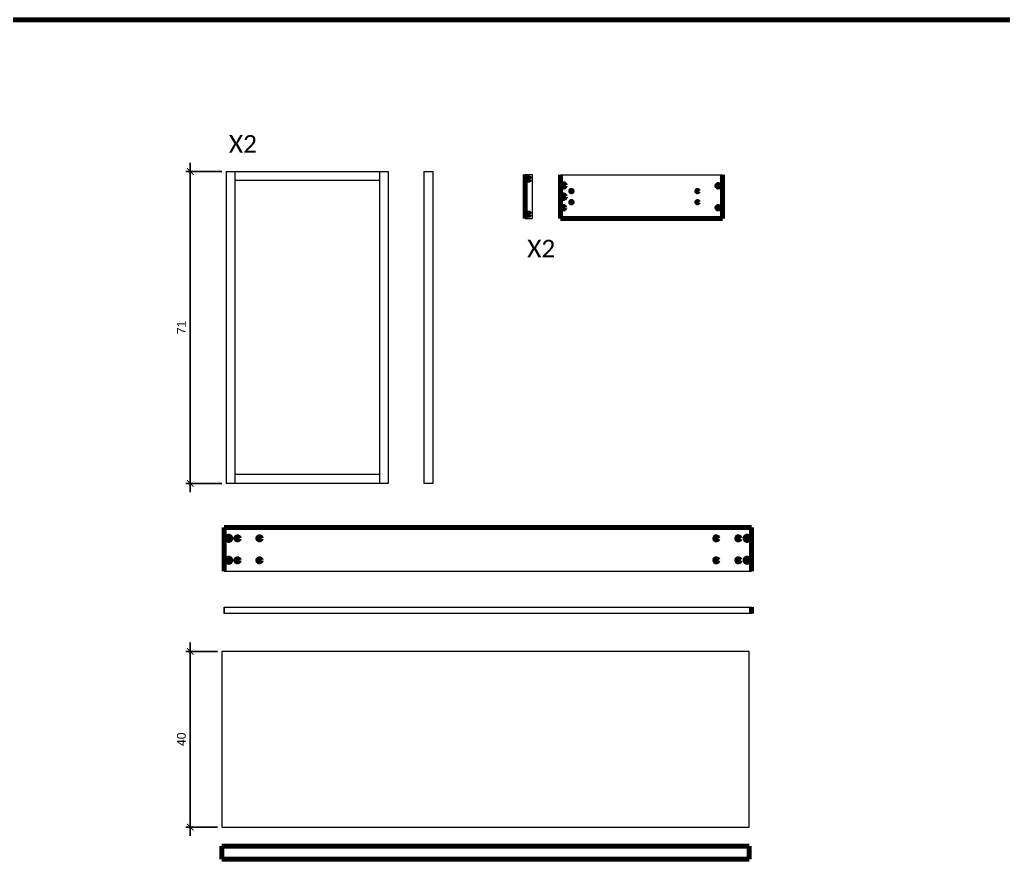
# Model space of a CAD drawing. Header units: centimetres. Extents: x 1319 to 4062, y 3050 to 4081.
# Drawn here: x 3614 to 3837.9, y 3890.3 to 4081.5 of the extents above; entities that cross this region are included whole.
import ezdxf

# ---------------------------------------------------------------- set-up
doc = ezdxf.new("R2010")
doc.units = ezdxf.units.CM
doc.layers.get('0').update_dxf_attribs({"color": 3})
doc.layers.add('A-ANNO-DIMS', color=8, linetype='Continuous', lineweight=9)
doc.layers.add('A-FURN', color=3, linetype='Continuous', lineweight=20)
doc.layers.add('G-ANNO-TEXT', color=3, linetype='Continuous')
doc.layers.add('mobili', color=3, linetype='Continuous')
doc.styles.get("Standard").update_dxf_attribs({"font": 'arial.ttf'})
doc.styles.add('stile2', font='calibril.ttf', dxfattribs={"height": 0.5})
doc.dimstyles.new('giulia', dxfattribs={"dimtxt": 2, "dimasz": 1.5, "dimexe": 1, "dimexo": 1, "dimgap": 1, "dimtad": 1, "dimtxsty": 'Standard', "dimblk": 'ARCHTICK', "dimcen": 2.5, "dimdle": 2, "dimadec": 0, "dimazin": 0, "dimtfac": 1, "dimtmove": 0, "dimatfit": 3, "dimldrblk": 'ARCHTICK', "dimfxl": 1, "dimarcsym": 0})

# ---------------------------------------------------------------- blocks, each defined once
blk = doc.blocks.new('_ArchTick')
at = {"color": 0, "linetype": 'ByBlock', "const_width": 0.15}
blk.add_lwpolyline([(-0.5, -0.5), (0.5, 0.5)], dxfattribs=at)
blk = doc.blocks.new('*D181')
at = {"layer": 'A-ANNO-DIMS', "color": 0, "lineweight": -2, "transparency": 16777216}
for p, q in [((3652.82, 4048.89), (3652.82, 3973.89)), ((3659.98, 4046.89), (3651.82, 4046.89)), ((3659.98, 3975.89), (3651.82, 3975.89))]:
    blk.add_line(p, q, dxfattribs=at)
at = {"layer": 'Defpoints', "color": 0, "lineweight": 100, "transparency": 16777216}
for p in [(3660.98, 4046.89), (3652.82, 3975.89), (3660.98, 3975.89)]:
    blk.add_point(p, dxfattribs=at)
at = {"layer": 'A-ANNO-DIMS', "color": 0, "lineweight": -2, "transparency": 16777216, "xscale": 1.5, "yscale": 1.5, "zscale": 1.5}
for p, rotation in [((3652.82, 4046.89), 90), ((3652.82, 3975.89), 270)]:
    blk.add_blockref('_ArchTick', p, dxfattribs=dict(at, rotation=rotation))
at = {"layer": 'A-ANNO-DIMS', "color": 0, "lineweight": 100, "transparency": 16777216, "insert": (3650.81, 4011.39), "char_height": 2, "attachment_point": 5, "rotation": 90}
blk.add_mtext('71', dxfattribs=at)
blk = doc.blocks.new('*D182')
at = {"layer": 'A-ANNO-DIMS', "color": 0, "lineweight": -2, "transparency": 16777216}
for p, q in [((3652.82, 3939.62), (3652.82, 3895.62)), ((3659.03, 3937.62), (3651.82, 3937.62)), ((3659.03, 3897.62), (3651.82, 3897.62))]:
    blk.add_line(p, q, dxfattribs=at)
at = {"layer": 'Defpoints', "color": 0, "lineweight": 100, "transparency": 16777216}
for p in [(3660.03, 3937.62), (3652.82, 3897.62), (3660.03, 3897.62)]:
    blk.add_point(p, dxfattribs=at)
at = {"layer": 'A-ANNO-DIMS', "color": 0, "lineweight": -2, "transparency": 16777216, "xscale": 1.5, "yscale": 1.5, "zscale": 1.5}
for p, rotation in [((3652.82, 3937.62), 90), ((3652.82, 3897.62), 270)]:
    blk.add_blockref('_ArchTick', p, dxfattribs=dict(at, rotation=rotation))
at = {"layer": 'A-ANNO-DIMS', "color": 0, "lineweight": 100, "transparency": 16777216, "insert": (3650.8, 3917.62), "char_height": 2, "attachment_point": 5, "rotation": 90}
blk.add_mtext('40', dxfattribs=at)

msp = doc.modelspace()

# ---------------------------------------------------------------- linework, layer by layer
at = {"layer": 'A-FURN'}
for p, q in [((3660.979, 4046.893), (3660.979, 3975.893)), ((3660.979, 4046.893), (3697.879, 4046.893)), ((3662.979, 4046.893), (3662.979, 3975.893)), ((3695.879, 4046.893), (3695.879, 3975.893)), ((3697.879, 4046.893), (3697.879, 3975.893)), ((3706.003, 4046.893), (3706.003, 3975.893)), ((3706.003, 4046.893), (3708.003, 4046.893)), ((3708.003, 4046.893), (3708.003, 3975.893)), ((3729.066, 4046.188), (3730.616, 4046.188)), ((3730.616, 4046.188), (3730.616, 4036.188)), ((3737.075, 4046.15), (3773.975, 4046.15)), ((3662.979, 4044.893), (3695.879, 4044.893)), ((3729.066, 4036.188), (3730.616, 4036.188)), ((3695.879, 3977.893), (3662.979, 3977.893)), ((3697.879, 3975.893), (3660.979, 3975.893)), ((3708.003, 3975.893), (3706.003, 3975.893)), ((3660.568, 3955.874), (3780.568, 3955.874)), ((3660.568, 3947.732), (3660.568, 3946.232)), ((3660.568, 3946.232), (3660.568, 3947.732)), ((3660.568, 3947.732), (3780.568, 3947.732)), ((3780.568, 3946.232), (3660.568, 3946.232)), ((3780.032, 3937.625), (3660.032, 3937.625)), ((3660.032, 3937.625), (3660.032, 3897.625)), ((3780.032, 3897.625), (3780.032, 3937.625)), ((3660.032, 3897.625), (3780.032, 3897.625))]:
    msp.add_line(p, q, dxfattribs=at)
at = {"layer": 'A-FURN', "lineweight": 100}
for p, q in [((3729.066, 4046.188), (3729.066, 4036.188)), ((3737.075, 4046.15), (3737.075, 4036.188)), ((3773.975, 4046.15), (3773.975, 4036.188)), ((3737.075, 4036.188), (3773.975, 4036.188)), ((3780.568, 3965.874), (3660.568, 3965.874)), ((3660.568, 3955.874), (3660.568, 3965.874)), ((3660.568, 3965.874), (3660.568, 3960.874)), ((3660.568, 3965.874), (3660.568, 3963.374)), ((3780.568, 3955.874), (3780.568, 3965.874)), ((3660.568, 3963.374), (3660.568, 3963.374)), ((3660.568, 3963.374), (3660.568, 3960.874)), ((3660.568, 3960.874), (3660.568, 3955.874)), ((3660.568, 3960.874), (3660.568, 3960.874)), ((3660.568, 3960.874), (3660.568, 3958.374)), ((3660.568, 3958.374), (3660.568, 3955.874)), ((3780.568, 3947.732), (3780.568, 3946.232)), ((3660.032, 3893.287), (3660.032, 3890.287)), ((3780.032, 3893.287), (3660.032, 3893.287)), ((3780.032, 3890.287), (3780.032, 3893.287)), ((3660.032, 3890.287), (3780.032, 3890.287))]:
    msp.add_line(p, q, dxfattribs=at)
for centre, radius in [((3729.841, 4045.188), 0.3), ((3737.775, 4043.707), 0.431), ((3772.975, 4043.65), 0.3), ((3737.775, 4041.173), 0.431), ((3739.575, 4042.44), 0.2), ((3768.275, 4042.44), 0.2), ((3739.575, 4039.908), 0.2), ((3768.275, 4039.908), 0.2), ((3729.841, 4037.188), 0.3), ((3737.775, 4038.643), 0.3), ((3772.975, 4038.65), 0.3), ((3661.568, 3963.374), 0.5), ((3663.568, 3963.374), 0.4), ((3668.568, 3963.374), 0.4), ((3772.568, 3963.374), 0.4), ((3777.568, 3963.374), 0.4), ((3779.568, 3963.374), 0.5), ((3661.568, 3958.374), 0.5), ((3663.568, 3958.374), 0.4), ((3668.568, 3958.374), 0.4), ((3772.568, 3958.374), 0.4), ((3777.568, 3958.374), 0.4), ((3779.568, 3958.374), 0.5)]:
    msp.add_circle(centre, radius, dxfattribs=at)
at = {"layer": 'mobili', "lineweight": 100}
msp.add_line((4061.796, 4081.47), (3220.796, 4081.47), dxfattribs=at)

# ---------------------------------------------------------------- texts
at = {"layer": 'G-ANNO-TEXT', "char_height": 4, "attachment_point": 1, "style": 'stile2'}
for insert in [(3661.613, 4055.183), (3729.516, 4031.356)]:
    msp.add_mtext_dynamic_manual_height_columns('X2', width=19.21518, gutter_width=2.5, heights=[0], dxfattribs=dict(at, insert=insert))

# ---------------------------------------------------------------- dimensions: what is measured, and where the dimension line sits
at = {"layer": 'A-ANNO-DIMS', "lineweight": 100}
for base, p1, p2, picture, middle in [((3652.817, 3975.893), (3660.979, 4046.893), (3660.979, 3975.893), '*D181', (3650.813, 4011.393)), ((3652.817, 3897.625), (3660.032, 3937.625), (3660.032, 3897.625), '*D182', (3650.796, 3917.625))]:
    dim = msp.add_linear_dim(base=base, p1=p1, p2=p2, angle=90, dimstyle='giulia', dxfattribs=at)
    dim.commit()
    dim.dimension.update_dxf_attribs({"geometry": picture, "text_midpoint": middle})

doc.saveas('drawing.dxf')
